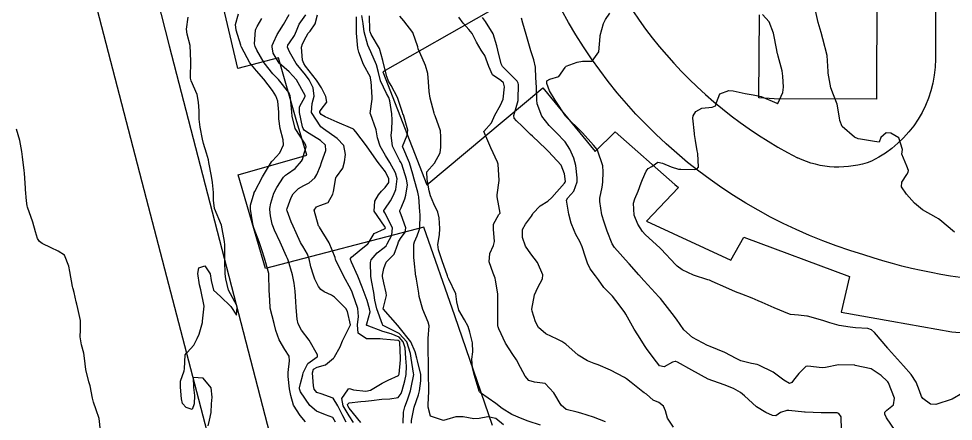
# Model space of a CAD drawing. Header units: metres. Extents: x 286371 to 293043, y 7462578 to 7466404.
# Drawn here: x 292533.7 to 292648.4, y 7462953.3 to 7463002.8 of the extents above; entities that cross this region are included whole.
import ezdxf

# ---------------------------------------------------------------- set-up
doc = ezdxf.new("R2010")
doc.units = ezdxf.units.M
doc.header["$MEASUREMENT"] = 0
for name, color, linetype in [('Curvas de Nivel 1m', 11, 'Continuous'), ('Curvas de Nivel 5m', 15, 'Continuous'), ('Edificações', 30, 'Continuous'), ('Vias primárias', 230, 'Continuous')]:
    doc.layers.add(name, color=color, linetype=linetype)

msp = doc.modelspace()

# ---------------------------------------------------------------- linework, layer by layer
at = {"layer": 'Curvas de Nivel 1m', "flags": 128}
for points, elevation in [([(292648.59, 7462976.56), (292646.77, 7462978.1), (292646.62, 7462978.23), (292646.33, 7462978.4), (292644.63, 7462979.32), (292643.67, 7462980.15), (292642.66, 7462981.25), (292642.06, 7462982.17), (292642.11, 7462982.74), (292642.7, 7462983.66), (292642.9, 7462983.96), (292642.92, 7462984.16), (292642.71, 7462984.7), (292642.11, 7462986.17), (292642.18, 7462986.73), (292641.73, 7462988.18), (292640.77, 7462988.75), (292640.2, 7462988.77), (292639.52, 7462988.21), (292639.33, 7462987.64), (292638.76, 7462987.73), (292637.02, 7462987.99), (292636.76, 7462988.04), (292636.28, 7462988.26), (292634.78, 7462989.58), (292634.49, 7462990.29), (292634.44, 7462990.65), (292634.16, 7462992.29), (292633.7, 7462993.44), (292633.37, 7462994.31), (292633.08, 7462996.12), (292633.06, 7462996.31), (292632.92, 7462998.31), (292632.41, 7463000.32), (292632.19, 7463001.1), (292631.85, 7463002.33), (292631.52, 7463003.82)], 727), ([(292556.93, 7462952.76), (292557.11, 7462953.47), (292557.3, 7462954.41), (292557.33, 7462955.47), (292557.42, 7462956.32), (292557.31, 7462957.47), (292556.31, 7462958.63), (292555.1, 7462958.71), (292555.14, 7462957.5), (292555.26, 7462956.52), (292555.22, 7462955.5), (292554.97, 7462954.79), (292554.25, 7462955.04), (292553.8, 7462955.52), (292553.68, 7462956.11), (292553.56, 7462957.53), (292553.55, 7462958.28), (292553.98, 7462959.52), (292554.05, 7462959.79), (292554.12, 7462961.52), (292554.22, 7462961.66), (292554.36, 7462961.78), (292555.17, 7462962.71), (292555.6, 7462963.5), (292555.84, 7462964.04), (292556.23, 7462965.49), (292556.25, 7462965.65), (292556.44, 7462967.48), (292556.02, 7462969.49), (292555.89, 7462970.09), (292555.68, 7462971.5), (292555.81, 7462972.2), (292556.52, 7462972.45), (292557.2, 7462971.47), (292557.31, 7462970.65), (292557.6, 7462969.47), (292558.46, 7462968.69), (292559.73, 7462967.44), (292560.43, 7462966.4), (292560.49, 7462967.38), (292560.49, 7462967.42), (292560.45, 7462967.57), (292559.43, 7462969.44), (292559.09, 7462970.85), (292559.04, 7462971.45), (292558.98, 7462973), (292558.98, 7462973.45), (292558.99, 7462975.01), (292558.94, 7462975.45), (292558.59, 7462977.45), (292557.7, 7462979.47), (292557.61, 7462980.5), (292557.59, 7462981.47), (292557.47, 7462982.67), (292557.34, 7462983.47), (292557.02, 7462985.16), (292556.96, 7462985.48), (292556.73, 7462986.3), (292556.37, 7462987.49), (292556.26, 7462987.99), (292555.94, 7462989.5), (292555.83, 7462990.47), (292555.82, 7462991.5), (292555.76, 7462992.57), (292555.58, 7462993.5), (292554.87, 7462995.18), (292554.76, 7462995.52), (292554.75, 7462995.64), (292554.82, 7462997.52), (292554.82, 7462997.6), (292554.73, 7462999.52), (292554.37, 7463000.93), (292554.28, 7463001.52), (292554.49, 7463003.02)], 712), ([(292568.89, 7462953.29), (292568.24, 7462954.06), (292567.43, 7462955.32), (292567.09, 7462956.51), (292566.94, 7462957.32), (292566.77, 7462958.86), (292566.77, 7462959.33), (292566.91, 7462960.76), (292566.9, 7462961.33), (292566.37, 7462962.17), (292565.65, 7462963.35), (292565.26, 7462964.49), (292565.04, 7462965.36), (292564.56, 7462967.24), (292564.54, 7462967.36), (292564.47, 7462968.93), (292564.44, 7462969.36), (292564.44, 7462969.4), (292564.39, 7462971.37), (292564.37, 7462971.5), (292563.86, 7462973.37), (292563.53, 7462974.4), (292563.18, 7462975.39), (292562.59, 7462977), (292562.45, 7462977.4), (292562.41, 7462977.59), (292562.14, 7462979.4), (292562.14, 7462979.89), (292562.57, 7462981.4), (292562.6, 7462981.45), (292562.66, 7462981.56), (292563.59, 7462983.38), (292564.71, 7462985.24), (292564.77, 7462985.3), (292564.84, 7462985.35), (292565.73, 7462986.34), (292566.19, 7462987.33), (292566.15, 7462987.93), (292565.78, 7462989.34), (292565.63, 7462990.5), (292565.61, 7462991.34), (292565.48, 7462992.69), (292565.26, 7462993.35), (292564.85, 7462993.99), (292563.77, 7462995.37), (292562.89, 7462996.39), (292562.05, 7462997.4), (292561.04, 7462999.31), (292560.99, 7462999.41), (292560.94, 7462999.56), (292560.37, 7463001.42), (292560.3, 7463002.09), (292560.67, 7463003.42)], 713), ([(292572.58, 7462953.24), (292572.23, 7462953.79), (292571.35, 7462954.14), (292570.24, 7462954.59), (292569.43, 7462955.29), (292568.28, 7462956.96), (292568.15, 7462957.31), (292568.14, 7462957.45), (292568.29, 7462958), (292568.57, 7462959.04), (292568.62, 7462959.3), (292569.17, 7462960.45), (292570.34, 7462961.25), (292570.36, 7462961.26), (292570.37, 7462961.27), (292570.35, 7462961.49), (292569.35, 7462963.29), (292568.4, 7462964.55), (292567.98, 7462965.31), (292567.85, 7462965.89), (292567.75, 7462967.31), (292567.71, 7462968.06), (292567.6, 7462969.32), (292567.5, 7462970.31), (292567.29, 7462971.32), (292566.74, 7462973.12), (292566.67, 7462973.33), (292566.63, 7462973.42), (292566.54, 7462973.6), (292565.76, 7462975.35), (292565.1, 7462976.84), (292564.87, 7462977.36), (292564.81, 7462977.57), (292564.61, 7462978.57), (292564.49, 7462979.37), (292564.49, 7462979.5), (292564.64, 7462980.14), (292565.02, 7462981.36), (292565.38, 7462982.07), (292566.19, 7462983.33), (292566.43, 7462983.59), (292566.69, 7462983.76), (292567.62, 7462984.39), (292568.4, 7462985.3), (292568.5, 7462985.52), (292568.73, 7462986.27), (292568.96, 7462987.07), (292568.94, 7462987.29), (292568.75, 7462987.55), (292567.6, 7462989.31), (292567.26, 7462990.85), (292567.22, 7462991.32), (292567.05, 7462993.1), (292567.02, 7462993.32), (292566.84, 7462993.75), (292565.56, 7462995.34), (292564.88, 7462996.04), (292563.81, 7462997.37), (292562.93, 7462998.93), (292562.71, 7462999.39), (292562.62, 7462999.71), (292562.76, 7463001.39), (292562.81, 7463001.54), (292562.97, 7463001.84), (292563.52, 7463002.84)], 714), ([(292574.77, 7462953.21), (292574.24, 7462953.99), (292573.5, 7462955.23), (292573.34, 7462956.15), (292574.08, 7462957.22), (292574.18, 7462957.32), (292574.29, 7462957.35), (292574.79, 7462957.21), (292576.28, 7462957.05), (292576.86, 7462957.17), (292578.3, 7462958.04), (292579.04, 7462958.39), (292580.31, 7462958.98), (292580.36, 7462959.07), (292580.37, 7462959.11), (292580.55, 7462960.9), (292580.55, 7462961.11), (292580.48, 7462963.01), (292580.45, 7462963.11), (292580.38, 7462963.2), (292580.25, 7462963.25), (292578.38, 7462963.44), (292578.07, 7462963.46), (292576.38, 7462963.49), (292575.36, 7462964.17), (292575.28, 7462965.19), (292575.39, 7462966.22), (292575.33, 7462967.19), (292574.72, 7462968.95), (292574.61, 7462969.2), (292574.48, 7462969.49), (292573.55, 7462971.22), (292572.61, 7462973.15), (292572.59, 7462973.23), (292572.54, 7462973.46), (292571.78, 7462975.25), (292570.59, 7462977.19), (292570.55, 7462977.27), (292570.5, 7462977.37), (292569.96, 7462979.27), (292570.22, 7462979.68), (292570.63, 7462979.85), (292571.66, 7462980.23), (292572.26, 7462981.24), (292572.34, 7462981.56), (292572.62, 7462983.24), (292572.63, 7462983.29), (292572.69, 7462983.4), (292573.48, 7462984.45), (292573.66, 7462985.22), (292573.81, 7462986.13), (292573.6, 7462987.22), (292572.76, 7462988.11), (292571.09, 7462989.26), (292570.78, 7462989.52), (292569.63, 7462991.28), (292569.72, 7462992.38), (292569.97, 7462993.28), (292569.81, 7462994.32), (292569.34, 7462995.29), (292568.88, 7462995.9), (292567.73, 7462997.31), (292566.93, 7462998.73), (292566.69, 7462999.33), (292566.72, 7462999.55), (292566.94, 7462999.84), (292567.53, 7463000.74), (292567.77, 7463001.31), (292568.13, 7463002.15), (292568.92, 7463003.3)], 716), ([(292575.67, 7462953.19), (292574.25, 7462954.96), (292574.09, 7462955.22), (292574.05, 7462955.42), (292574.26, 7462955.61), (292575.69, 7462955.76), (292576.26, 7462955.8), (292577.01, 7462955.91), (292578.27, 7462956.07), (292579.23, 7462956.1), (292580.27, 7462956.28), (292580.63, 7462956.76), (292580.76, 7462957.11), (292581.1, 7462958.31), (292581.26, 7462959.1), (292581.3, 7462960.13), (292581.22, 7462961.1), (292581.11, 7462962.35), (292580.88, 7462963.11), (292580.38, 7462963.67), (292579.42, 7462964.1), (292578.39, 7462964.37), (292576.47, 7462965.11), (292576.4, 7462965.12), (292576.37, 7462965.15), (292576.37, 7462965.17), (292576.38, 7462965.2), (292576.41, 7462965.31), (292576.81, 7462966.8), (292576.76, 7462967.17), (292576.46, 7462968.17), (292576.1, 7462969.18), (292575.86, 7462969.81), (292575.32, 7462971.19), (292574.53, 7462972.91), (292574.4, 7462973.21), (292574.4, 7462973.35), (292574.54, 7462973.49), (292575.47, 7462974.27), (292576.56, 7462975.13), (292576.59, 7462975.15), (292576.6, 7462975.17), (292577.32, 7462976.43), (292578.59, 7462976.97), (292578.68, 7462977.05), (292578.69, 7462977.14), (292578.6, 7462977.31), (292577.32, 7462979.16), (292577.42, 7462980.39), (292577.87, 7462981.16), (292578.2, 7462981.61), (292578.67, 7462982.05), (292579.12, 7462982.7), (292579.14, 7462983.14), (292578.7, 7462984.01), (292577.82, 7462985.16), (292576.74, 7462986.67), (292576.36, 7462987.18), (292575.05, 7462988.92), (292574.84, 7462989.2), (292574.77, 7462989.25), (292574.69, 7462989.29), (292572.79, 7462990.08), (292571.31, 7462990.74), (292570.8, 7462991.06), (292570.64, 7462991.27), (292570.65, 7462991.42), (292570.81, 7462991.66), (292571.51, 7462992.57), (292571.4, 7462993.26), (292570.85, 7462994.33), (292570.25, 7462995.27), (292568.9, 7462997), (292568.68, 7462997.3), (292568.51, 7462997.71), (292568.41, 7462999.3), (292568.52, 7462999.72), (292568.95, 7463000.58), (292569.23, 7463001.02), (292569.47, 7463001.29), (292570.07, 7463002.19), (292570.38, 7463003.27)], 717), ([(292580.87, 7462953.1), (292580.91, 7462954.44), (292581.09, 7462955.1), (292581.41, 7462955.96), (292581.78, 7462957.09), (292581.87, 7462957.51), (292582.17, 7462959.09), (292582.16, 7462959.24), (292581.85, 7462961.09), (292581.77, 7462961.67), (292581.32, 7462963.1), (292580.39, 7462964.14), (292578.44, 7462965.11), (292578.4, 7462965.12), (292578.37, 7462965.15), (292578.33, 7462965.22), (292577.64, 7462967.16), (292577.4, 7462968.21), (292577.29, 7462969.16), (292577.01, 7462970.65), (292576.93, 7462971.17), (292576.85, 7462972.85), (292576.95, 7462973.17), (292577.67, 7462974.03), (292578.56, 7462974.71), (292578.78, 7462974.92), (292578.92, 7462975.14), (292579.49, 7462976.22), (292579.59, 7462977.13), (292578.62, 7462978.95), (292578.5, 7462979.15), (292578.52, 7462979.26), (292578.63, 7462979.41), (292579.34, 7462980.44), (292579.7, 7462981.13), (292579.97, 7462981.82), (292580.14, 7462983.12), (292579.93, 7462983.89), (292579.26, 7462985.14), (292578.73, 7462985.99), (292578.04, 7462987.16), (292577.74, 7462988.18), (292577.56, 7462989.16), (292576.86, 7462991.12), (292576.84, 7462991.17), (292577.08, 7462992.92), (292577.08, 7462993.17), (292576.94, 7462995.1), (292576.93, 7462995.17), (292576.87, 7462995.61), (292576.01, 7462997.19), (292575.44, 7462998.68), (292575.31, 7462999.2), (292575.14, 7463001.03), (292575.14, 7463001.2), (292575.13, 7463003.06)], 718), ([(292581.89, 7462953.09), (292581.9, 7462953.42), (292582.25, 7462955.08), (292582.78, 7462956.57), (292582.89, 7462957.08), (292583.06, 7462958.31), (292583.03, 7462959.07), (292582.64, 7462960.78), (292582.56, 7462961.08), (292582.36, 7462961.89), (292581.83, 7462963.09), (292580.4, 7462964.92), (292580.21, 7462965.12), (292578.43, 7462967.14), (292578.82, 7462968.79), (292578.8, 7462969.14), (292578.49, 7462970.37), (292578.34, 7462971.15), (292578.34, 7462971.31), (292578.52, 7462972.1), (292578.79, 7462972.88), (292579.05, 7462973.14), (292579.78, 7462973.89), (292580.22, 7462975.12), (292580.31, 7462975.38), (292580.57, 7462975.79), (292581.12, 7462976.58), (292581.19, 7462977.11), (292580.62, 7462978.71), (292580.47, 7462979.12), (292580.49, 7462979.26), (292580.63, 7462979.57), (292581.09, 7462980.66), (292581.21, 7462981.11), (292581.4, 7462982.38), (292581.29, 7462983.11), (292580.71, 7462984.95), (292580.64, 7462985.12), (292580.49, 7462985.35), (292579.58, 7462987.13), (292579.41, 7462988.49), (292579.49, 7462989.13), (292579.54, 7462990.38), (292579.47, 7462991.13), (292579.25, 7462992.72), (292579.12, 7462993.14), (292578.84, 7462993.64), (292578.1, 7462995.16), (292577.85, 7462996.19), (292577.61, 7462997.16), (292576.92, 7462998.73), (292576.69, 7462999.18), (292576.55, 7462999.56), (292576.08, 7463001.19), (292575.96, 7463002.21), (292575.81, 7463003.19)], 719), ([(292597.74, 7462952.85), (292596.23, 7462953.36), (292595.49, 7462953.63), (292594.24, 7462954.17), (292593.05, 7462954.92), (292592.26, 7462955.51), (292590.39, 7462956.85), (292590.28, 7462956.93), (292590.25, 7462956.96), (292590.23, 7462957.02), (292589.65, 7462958.97), (292589.4, 7462959.91), (292589.32, 7462960.98), (292589.45, 7462961.89), (292589.4, 7462962.98), (292589.08, 7462964.3), (292588.85, 7462964.99), (292588.42, 7462965.8), (292587.72, 7462967.01), (292587.46, 7462968), (292587.35, 7462969.01), (292586.49, 7462970.79), (292586.38, 7462971.03), (292586.31, 7462971.21), (292585.66, 7462973.04), (292585.2, 7462974.4), (292585.14, 7462975.05), (292585.36, 7462976.26), (292585.4, 7462977.04), (292585.3, 7462978.35), (292585.14, 7462979.05), (292584.64, 7462980.07), (292584.22, 7462981.06), (292584.07, 7462981.66), (292583.82, 7462983.07), (292583.77, 7462984), (292584.71, 7462985.05), (292585.43, 7462986.34), (292585.52, 7462987.04), (292585.52, 7462988.28), (292585.45, 7462989.04), (292584.8, 7462990.87), (292584.72, 7462991.06), (292584.67, 7462991.19), (292584.2, 7462993.06), (292584.06, 7462993.85), (292583.97, 7462995.07), (292583.89, 7462996.06), (292583.61, 7462997.07), (292582.92, 7462998.65), (292582.74, 7462999.09), (292582.66, 7462999.36), (292582.06, 7463001.1), (292580.98, 7463002.55), (292580.46, 7463003.12)], 721), ([(292605.71, 7462953.26), (292604.24, 7462953.86), (292602.68, 7462954.34), (292602.25, 7462954.44), (292600.91, 7462954.8), (292600.26, 7462955.31), (292599.39, 7462956.83), (292598.3, 7462957.97), (292597.02, 7462958.15), (292596.31, 7462958.36), (292595.84, 7462958.88), (292595.28, 7462959.94), (292594.78, 7462960.9), (292594.35, 7462961.55), (292593.43, 7462962.92), (292592.63, 7462964.7), (292592.54, 7462964.93), (292592.52, 7462965.04), (292592.51, 7462966.93), (292592.51, 7462967), (292592.5, 7462968.93), (292592.5, 7462968.97), (292592.47, 7462969.23), (292592.23, 7462970.67), (292592.16, 7462970.94), (292591.92, 7462971.53), (292591.44, 7462972.95), (292591.54, 7462973.95), (292591.98, 7462974.94), (292592.08, 7462975.43), (292591.98, 7462976.94), (292591.98, 7462977.57), (292592.62, 7462978.75), (292592.71, 7462978.85), (292592.77, 7462978.93), (292592.64, 7462979.82), (292592.43, 7462980.94), (292592.44, 7462981.16), (292592.68, 7462982.93), (292592.55, 7462984.94), (292592.47, 7462985.18), (292591.64, 7462986.95), (292590.77, 7462988.96), (292591.72, 7462990.02), (292592.14, 7462990.94), (292592.82, 7462992.17), (292593.16, 7462992.92), (292593.31, 7462994.46), (292593.2, 7462994.92), (292592.87, 7462995.22), (292591.83, 7462995.9), (292591.4, 7462996.95), (292590.91, 7462998.28), (292590.64, 7462998.68), (292590.44, 7462998.96), (292589.89, 7462999.93), (292589.35, 7463000.98), (292588.96, 7463001.5), (292588.23, 7463002.25), (292587.71, 7463003.01)], 722), ([(292614.08, 7462952.6), (292613.35, 7462953.72), (292613.07, 7462954.62), (292612.84, 7462955.2), (292612.27, 7462955.66), (292611.59, 7462955.95), (292610.74, 7462956.66), (292610.47, 7462956.84), (292610.29, 7462956.96), (292608.88, 7462958.11), (292608.31, 7462958.54), (292608.06, 7462958.7), (292606.33, 7462959.61), (292604.81, 7462960.27), (292604.34, 7462960.46), (292603.53, 7462960.77), (292602.35, 7462961.46), (292600.85, 7462962.81), (292600.38, 7462963.14), (292599.77, 7462963.44), (292598.39, 7462964.1), (292597.48, 7462964.86), (292597.11, 7462965.56), (292596.7, 7462966.87), (292596.67, 7462967.1), (292597.02, 7462968.87), (292597.41, 7462969.79), (292597.98, 7462970.85), (292598.02, 7462971.34), (292597.37, 7462972.86), (292596.54, 7462973.9), (292595.9, 7462974.88), (292595.53, 7462975.93), (292595.55, 7462976.89), (292595.92, 7462977.56), (292596.62, 7462978.53), (292596.75, 7462978.74), (292596.82, 7462978.87), (292597.69, 7462979.81), (292598.65, 7462980.4), (292599.14, 7462980.83), (292600.68, 7462982.59), (292600.78, 7462982.71), (292600.8, 7462982.8), (292600.7, 7462983.74), (292600.27, 7462984.81), (292598.74, 7462986.49), (292598.56, 7462986.66), (292598.39, 7462986.84), (292596.77, 7462988.36), (292596.5, 7462988.6), (292596.24, 7462988.88), (292595.51, 7462989.62), (292594.79, 7462990.28), (292594.49, 7462990.59), (292594.45, 7462990.9), (292594.82, 7462992.19), (292594.98, 7462992.75), (292595, 7462992.89), (292595.02, 7462994.74), (292595, 7462994.89), (292594.87, 7462995.13), (292593.06, 7462996.92), (292592.9, 7462997.28), (292592.52, 7462998.93), (292592.4, 7462999.47), (292591.93, 7463000.94), (292590.98, 7463002.47), (292590.64, 7463002.96)], 723), ([(292634.7, 7462952.29), (292634.64, 7462953.88), (292634.39, 7462954.29), (292634.24, 7462954.35), (292634.18, 7462954.36), (292632.24, 7462954.38), (292632.19, 7462954.38), (292630.25, 7462954.44), (292630.16, 7462954.44), (292628.25, 7462954.66), (292627.97, 7462954.67), (292627.22, 7462954.4), (292626.65, 7462954), (292626.24, 7462954.06), (292625.39, 7462954.43), (292624.25, 7462955.12), (292622.78, 7462956.47), (292622.28, 7462956.89), (292621.43, 7462957.35), (292620.3, 7462957.82), (292618.31, 7462958.53), (292616.33, 7462959.62), (292614.55, 7462960.59), (292614.35, 7462960.67), (292614.26, 7462960.68), (292613.96, 7462960.6), (292612.93, 7462960.02), (292612.34, 7462960.17), (292612.13, 7462960.42), (292611.99, 7462960.63), (292610.85, 7462962.16), (292610.5, 7462962.65), (292610.38, 7462962.84), (292609.68, 7462963.95), (292609.25, 7462964.67), (292608.43, 7462966.13), (292608.23, 7462966.49), (292608.11, 7462966.69), (292607.4, 7462967.66), (292606.57, 7462968.71), (292606.47, 7462968.82), (292605.51, 7462969.77), (292604.85, 7462970.74), (292604.5, 7462971.22), (292603.84, 7462972.09), (292603.53, 7462972.76), (292603.27, 7462973.51), (292602.84, 7462974.77), (292602.56, 7462975.43), (292602.1, 7462976.3), (292601.86, 7462976.79), (292601.5, 7462977.7), (292601.21, 7462978.8), (292600.94, 7462980.51), (292601.11, 7462980.8), (292601.84, 7462981.61), (292602.23, 7462982.78), (292602.24, 7462983.24), (292602.08, 7462984.78), (292601.83, 7462985.69), (292601.35, 7462986.8), (292600.76, 7462987.69), (292599.68, 7462988.82), (292598.79, 7462989.7), (292597.89, 7462990.85), (292597.34, 7462992.34), (292597.28, 7462992.86), (292597.23, 7462994.49), (292597.2, 7462994.86), (292597.12, 7462996.63), (292597.12, 7462996.86), (292596.91, 7462997.77), (292596.54, 7462998.87), (292596.39, 7462999.42), (292596, 7463000.88), (292595.59, 7463002.27), (292595.42, 7463002.89)], 724), ([(292649.54, 7462956.8), (292648.27, 7462956.07), (292646.26, 7462955.42), (292645.61, 7462955.46), (292644.69, 7462956.14), (292644.53, 7462956.39), (292644.29, 7462957.1), (292643.88, 7462958.15), (292643.25, 7462959.09), (292642.33, 7462960.17), (292640.48, 7462962.2), (292640.42, 7462962.26), (292640.37, 7462962.32), (292638.75, 7462964.23), (292638.4, 7462964.56), (292637.92, 7462964.73), (292636.41, 7462964.84), (292635.78, 7462964.9), (292634.41, 7462965.12), (292633.28, 7462965.45), (292632.42, 7462965.72), (292630.54, 7462966.25), (292630.43, 7462966.27), (292629.4, 7462966.37), (292628.44, 7462966.48), (292628.31, 7462966.51), (292626.45, 7462967.3), (292624.96, 7462967.94), (292624.46, 7462968.15), (292623.71, 7462968.46), (292622.47, 7462968.95), (292621.7, 7462969.26), (292620.48, 7462969.77), (292618.81, 7462970.53), (292618.5, 7462970.67), (292618.3, 7462970.74), (292616.51, 7462971.3), (292615.13, 7462971.97), (292614.52, 7462972.39), (292614.3, 7462972.6), (292612.55, 7462974.5), (292612.43, 7462974.63), (292610.58, 7462976.29), (292610.25, 7462976.66), (292609.69, 7462977.58), (292609.25, 7462978.67), (292609.17, 7462980.14), (292609.33, 7462980.67), (292609.73, 7462981.6), (292610.12, 7462982.66), (292610.27, 7462983.07), (292610.7, 7462984.08), (292610.96, 7462984.39), (292611.4, 7462984.64), (292612.15, 7462985.2), (292612.71, 7462985.04), (292613.77, 7462984.61), (292614.7, 7462984.34), (292614.98, 7462984.31), (292616.7, 7462984.28), (292616.94, 7462984.32), (292617.14, 7462984.56), (292617.05, 7462986.24), (292616.99, 7462986.56), (292616.76, 7462987.86), (292616.65, 7462988.57), (292616.63, 7462988.71), (292616.44, 7462990.57), (292616.5, 7462990.88), (292616.82, 7462991.39), (292617.56, 7462991.82), (292618.82, 7462991.93), (292619.23, 7462992.12), (292619.36, 7462992.53), (292619.77, 7462993.6), (292620.86, 7462994), (292621.4, 7462993.95), (292622.85, 7462993.64), (292623.84, 7462993.47), (292624.84, 7462993.25), (292626.75, 7462992.42), (292626.82, 7462992.4), (292626.89, 7462992.41), (292627.51, 7462993.74), (292627.58, 7462994.39), (292627.51, 7462995.77), (292627.4, 7462996.4), (292626.92, 7462998.2), (292626.87, 7462998.41), (292626.85, 7462998.48), (292626.46, 7463000.41), (292626.34, 7463001.04), (292625.81, 7463002.42), (292625, 7463003.33)], 726), ([(292543.73, 7462952.17), (292543.54, 7462953.68), (292543.19, 7462954.75), (292542.85, 7462955.7), (292542.74, 7462956.17), (292542.45, 7462957.7), (292542.42, 7462957.82), (292542.3, 7462958.17), (292541.92, 7462959.71), (292541.74, 7462961.1), (292541.66, 7462961.71), (292541.4, 7462962.75), (292541.23, 7462963.71), (292541.27, 7462964.58), (292541.28, 7462965.71), (292540.95, 7462967.2), (292540.81, 7462967.72), (292540.74, 7462968.02), (292540.47, 7462969.15), (292540.36, 7462969.62), (292540.33, 7462969.73), (292540.29, 7462969.91), (292539.95, 7462971.73), (292539.85, 7462972.4), (292539.3, 7462973.74), (292538.54, 7462974.26), (292537.68, 7462974.64), (292536.55, 7462975.17), (292536.21, 7462975.44), (292536, 7462975.79), (292535.74, 7462976.64), (292535.41, 7462977.8), (292534.77, 7462979.67), (292534.73, 7462979.81), (292534.64, 7462980.44), (292534.51, 7462981.82), (292534.5, 7462981.98), (292534.39, 7462983.82), (292534.36, 7462984.16), (292534.13, 7462985.82), (292534.05, 7462986.51), (292533.81, 7462987.83), (292533.39, 7462989.23)], 711)]:
    msp.add_lwpolyline(points, dxfattribs=dict(at, elevation=elevation))
at = {"layer": 'Curvas de Nivel 5m', "flags": 128}
for points, elevation in [([(292573.87, 7462953.22), (292573.47, 7462953.99), (292572.86, 7462955.24), (292572.27, 7462956.2), (292570.81, 7462956.73), (292570.28, 7462956.87), (292569.96, 7462957.28), (292569.87, 7462957.7), (292569.73, 7462959.28), (292569.87, 7462959.73), (292570.32, 7462959.97), (292571.33, 7462960.26), (292572.34, 7462961.1), (292572.41, 7462961.18), (292572.46, 7462961.24), (292573.13, 7462962.47), (292573.44, 7462963.23), (292574.4, 7462965.2), (292574.05, 7462966.83), (292573.85, 7462967.21), (292572.46, 7462968.59), (292572.07, 7462968.84), (292571.19, 7462969.26), (292570.76, 7462969.55), (292570.48, 7462969.89), (292570.02, 7462970.8), (292569.85, 7462971.28), (292569.54, 7462972.31), (292569.33, 7462973.29), (292569.13, 7462973.88), (292568.56, 7462974.84), (292568.38, 7462975.12), (292568.29, 7462975.3), (292567.75, 7462976.48), (292567.38, 7462977.32), (292567.14, 7462977.87), (292566.62, 7462979.2), (292566.59, 7462979.29), (292566.59, 7462979.33), (292566.63, 7462979.47), (292567.11, 7462980.86), (292567.37, 7462981.31), (292568.02, 7462981.94), (292568.67, 7462982.3), (292569.32, 7462982.63), (292570.03, 7462983.27), (292570.29, 7462983.67), (292570.71, 7462984.74), (292570.84, 7462985.14), (292570.89, 7462985.26), (292571.38, 7462986.6), (292571.33, 7462987.26), (292570.75, 7462987.83), (292569.35, 7462988.7), (292568.77, 7462989.09), (292568.61, 7462989.3), (292568.54, 7462989.54), (292568.14, 7462991.3), (292568.15, 7462991.97), (292568.83, 7462993.25), (292568.85, 7462993.28), (292568.85, 7462993.29), (292568.84, 7462993.37), (292567.78, 7462995.31), (292566.89, 7462996.27), (292565.64, 7462997.34), (292564.92, 7462998.59), (292564.78, 7462999.36), (292564.79, 7462999.5), (292564.94, 7462999.88), (292565.41, 7463000.89), (292565.7, 7463001.34), (292566.2, 7463002.11), (292566.87, 7463003.33)], 715), ([(292593.19, 7462952.92), (292592.24, 7462953.67), (292591.29, 7462953.9), (292590.23, 7462953.68), (292589.56, 7462953.65), (292588.24, 7462953.87), (292587.36, 7462953.88), (292586.23, 7462953.57), (292585.82, 7462953.44), (292584.24, 7462953.95), (292583.95, 7462955.06), (292583.95, 7462955.37), (292584.02, 7462957.06), (292584.03, 7462957.32), (292584.01, 7462959.06), (292584, 7462959.38), (292583.97, 7462961.06), (292583.96, 7462961.45), (292583.95, 7462963.06), (292583.94, 7462963.5), (292584.07, 7462965.06), (292583.95, 7462965.52), (292583.29, 7462967.07), (292582.86, 7462968.67), (292582.79, 7462969.08), (292582.5, 7462970.79), (292582.46, 7462971.09), (292582.45, 7462971.14), (292582.21, 7462973.09), (292582.18, 7462973.45), (292582.2, 7462975.09), (292582.28, 7462975.38), (292582.58, 7462976.13), (292582.85, 7462976.82), (292582.91, 7462977.08), (292582.95, 7462978.75), (292582.94, 7462979.08), (292582.82, 7462980.91), (292582.78, 7462981.08), (292582.66, 7462981.48), (292582.23, 7462983.09), (292582.08, 7462983.71), (292581.65, 7462985.1), (292580.82, 7462987.04), (292580.8, 7462987.11), (292581.37, 7462988.5), (292581.47, 7462989.1), (292580.91, 7462991.01), (292580.85, 7462991.11), (292580.81, 7462991.28), (292580.2, 7462993.12), (292579.39, 7462994.6), (292579.06, 7462995.14), (292578.87, 7462995.7), (292578.5, 7462997.15), (292578.39, 7462997.66), (292577.99, 7462999.16), (292576.96, 7463000.87), (292576.82, 7463001.18), (292576.8, 7463001.35), (292576.74, 7463003.18)], 720), ([(292641.28, 7462952.19), (292640.24, 7462953.76), (292640.01, 7462954.21), (292640, 7462954.45), (292640.25, 7462954.71), (292641.07, 7462955.38), (292641.2, 7462956.19), (292640.45, 7462958.06), (292640.37, 7462958.2), (292640.31, 7462958.28), (292639.55, 7462958.98), (292638.33, 7462959.78), (292636.38, 7462960.21), (292636.33, 7462960.22), (292634.33, 7462960.29), (292632.72, 7462959.93), (292632.33, 7462959.91), (292630.56, 7462960.13), (292630.33, 7462960.06), (292629.46, 7462959.23), (292628.82, 7462958.38), (292628.59, 7462958.09), (292628.3, 7462957.98), (292627.6, 7462958.4), (292626.32, 7462959.37), (292624.53, 7462960.25), (292624.34, 7462960.3), (292623.63, 7462960.46), (292622.35, 7462960.78), (292621.78, 7462961.06), (292620.36, 7462961.8), (292618.57, 7462962.53), (292618.38, 7462962.6), (292618.26, 7462962.65), (292616.39, 7462963.64), (292615.36, 7462964.58), (292614.42, 7462965.89), (292613.92, 7462966.6), (292612.46, 7462968.42), (292612.28, 7462968.63), (292610.49, 7462970.59), (292610.44, 7462970.66), (292609.82, 7462971.35), (292608.63, 7462972.68), (292608.53, 7462972.79), (292606.82, 7462974.71), (292606.56, 7462975.13), (292605.94, 7462976.72), (292605.54, 7462977.79), (292605.26, 7462978.73), (292605.02, 7462980.36), (292605.03, 7462980.74), (292605.31, 7462982.09), (292605.38, 7462982.73), (292605.44, 7462983.99), (292605.39, 7462984.73), (292604.74, 7462986.64), (292604.68, 7462986.75), (292604.24, 7462987.27), (292602.9, 7462988.77), (292602.78, 7462988.9), (292600.85, 7462990.8), (292600.8, 7462990.86), (292599.54, 7462992.82), (292598.85, 7462993.96), (292598.5, 7462994.84), (292598.52, 7462995.19), (292598.87, 7462995.4), (292599.99, 7462995.71), (292600.78, 7462996.81), (292600.81, 7462996.89), (292600.9, 7462996.97), (292602.23, 7462997.46), (292602.91, 7462997.6), (292604.07, 7462997.59), (292604.92, 7462998.74), (292605.06, 7463000.64), (292605.07, 7463000.74), (292605.48, 7463002.24), (292605.73, 7463002.73), (292606.25, 7463003.48)], 725)]:
    msp.add_lwpolyline(points, dxfattribs=dict(at, elevation=elevation))
at = {"layer": 'Edificações'}
for points, elevation in [([(292639.08, 7463019.55), (292639, 7462992.93), (292626.45, 7462992.96), (292624.54, 7462993.08), (292624.62, 7463003.27)], 733.1), ([(292591.84, 7462952.84), (292587.24, 7462966.28), (292583.4, 7462977.19), (292563.98, 7462972.11), (292560.62, 7462983.63), (292569.05, 7462986.05), (292567.75, 7462990.44), (292565.56, 7462997.99), (292560.56, 7462996.7), (292557.54, 7463009.62)], 723.66), ([(292591.35, 7463003.64), (292578.38, 7462996.29), (292583.79, 7462982.41), (292598.03, 7462994.3), (292604.44, 7462986.51), (292606.89, 7462988.92), (292614.22, 7462982.42), (292614.68, 7462982.06), (292610.75, 7462977.95), (292621.13, 7462973.14), (292622.72, 7462975.97), (292635.7, 7462971.13), (292634.67, 7462966.74), (292640.89, 7462965.66), (292648.26, 7462964.32), (292651.81, 7462964.03)], 723.66)]:
    msp.add_lwpolyline(points, dxfattribs=dict(at, elevation=elevation))
at = {"layer": 'Vias primárias'}
for points, elevation in [([(292531.67, 7463079.47), (292539.47, 7463049.25), (292552.16, 7462999.46), (292568.88, 7462934.8, -0.006108), (292570.78, 7462928.09, 0.249987), (292578.96, 7462920.16), (292645.09, 7462908.43), (292673.13, 7462902.31, 0.363825), (292681.24, 7462906.46), (292701.47, 7462969.41), (292703.17, 7462974.7), (292703.54, 7462975.86, 0.642404), (292698.95, 7462980.05), (292691.28, 7462977.99), (292675.36, 7462973.87), (292667.14, 7462971.74, -0.067009), (292656.61, 7462970.48, -0.078928), (292637.44, 7462973.81, -0.231338), (292597.33, 7463010.32, -0.082835), (292593.47, 7463024.94), (292587.4, 7463074.82)], 711.5), ([(292595.26, 7463074.17), (292596.35, 7463066.45), (292598.83, 7463044.07, 0.009005), (292602.1, 7463018.67, 0.205383), (292629.31, 7462985.71, -5.656256)], 721.92), ([(292646.46, 7463069.62), (292646.24, 7462997.84, -0.285586), (292638.39, 7462985.31, -0.203851), (292629.31, 7462985.71)], 731.19)]:
    msp.add_lwpolyline(points, format="xyb", dxfattribs=dict(at, elevation=elevation))
msp.add_lwpolyline([(292525.37, 7463072.9), (292549.31, 7462980.7), (292558.02, 7462947.4, -0.648624), (292543.35, 7462929.55, 0.014786), (292507.6, 7462941.33, 0.105153), (292478.21, 7462944.84, 0.097823), (292468.69, 7462941.75, 0.032938), (292461.25, 7462938.26, -0.126948), (292455.59, 7462937.11, -0.298742), (292447.74, 7462947.94, -0.026352), (292447.88, 7462952.84), (292449.01, 7462974.16, 0.039557), (292450.15, 7463008.62, 0.044313), (292440.3, 7463073.93)], format="xyb", dxfattribs=at)

doc.saveas('drawing.dxf')
